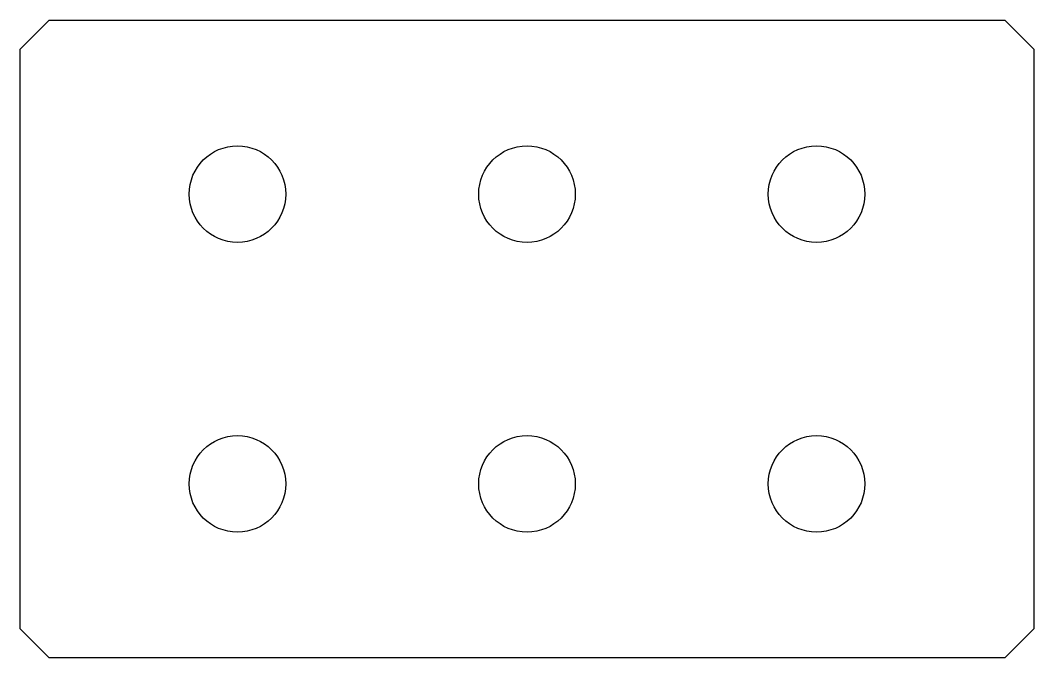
# Model space of a CAD drawing. Extents: x 0 to 1050, y 0 to 660.
import ezdxf

# ---------------------------------------------------------------- set-up
doc = ezdxf.new("R2010")
doc.units = 0
doc.layers.get('0').update_dxf_attribs({"color": 2, "linetype": 'CONTINUOUS'})

msp = doc.modelspace()

# ---------------------------------------------------------------- linework, layer by layer
at = {"color": 2, "linetype": 'CONTINUOUS'}
msp.add_lwpolyline([(0, 30), (0, 630), (30, 660), (1020, 660), (1050, 630), (1050, 30), (1020, 0), (30, 0)], close=True, dxfattribs=at)
for points in [[(175, 480, -1), (275, 480, -1)], [(475, 480, -1), (575, 480, -1)], [(775, 480, -1), (875, 480, -1)], [(175, 180, -1), (275, 180, -1)], [(475, 180, -1), (575, 180, -1)], [(775, 180, -1), (875, 180, -1)]]:
    msp.add_lwpolyline(points, format="xyb", close=True, dxfattribs=at)

doc.saveas('drawing.dxf')
